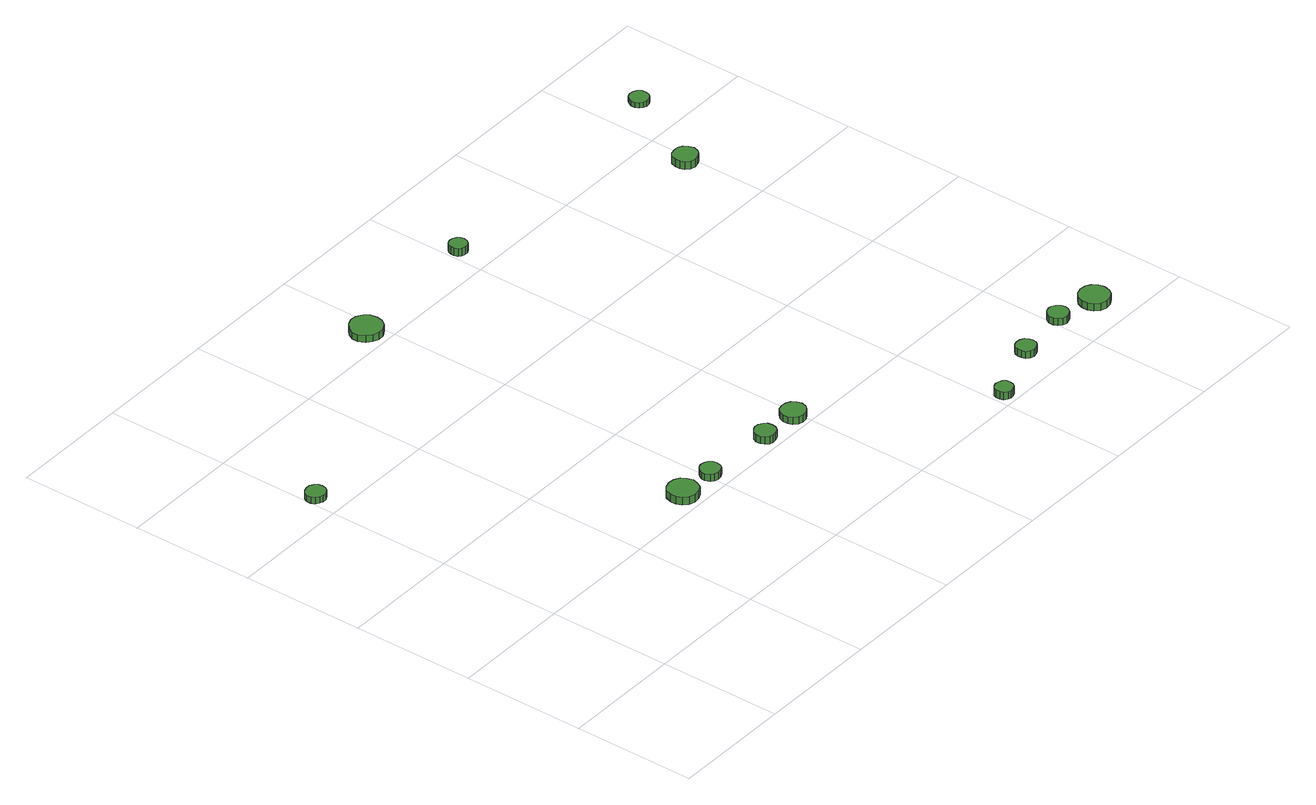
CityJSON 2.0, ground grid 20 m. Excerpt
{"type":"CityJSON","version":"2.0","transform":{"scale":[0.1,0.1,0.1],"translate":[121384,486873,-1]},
"CityObjects":{
"tree1":{"type":"SolitaryVegetationObject","attributes":{"function":"something"},"geometry":[{"type":"MultiSurface","lod":"1","boundaries":[[[0,1,2,3,4,5,6,7,8,9,10,11,12,13,14]],[[15,16,17,18,19,20,21,22,23,24,25,26,27,28,29]],[[0,29,28,1]],[[1,28,27,2]],[[2,27,26,3]],[[3,26,25,4]],[[4,25,24,5]],[[5,24,23,6]],[[6,23,22,7]],[[7,22,21,8]],[[8,21,20,9]],[[9,20,19,10]],[[10,19,18,11]],[[11,18,17,12]],[[12,17,16,13]],[[13,16,15,14]],[[14,15,29,0]]]}]},
"tree2":{"type":"SolitaryVegetationObject","attributes":{"function":"something"},"geometry":[{"type":"MultiSurface","lod":"1","boundaries":[[[30,31,32,33,34,35,36,37,38,39,40,41,42,43,44]],[[45,46,47,48,49,50,51,52,53,54,55,56,57,58,59]],[[30,59,58,31]],[[31,58,57,32]],[[32,57,56,33]],[[33,56,55,34]],[[34,55,54,35]],[[35,54,53,36]],[[36,53,52,37]],[[37,52,51,38]],[[38,51,50,39]],[[39,50,49,40]],[[40,49,48,41]],[[41,48,47,42]],[[42,47,46,43]],[[43,46,45,44]],[[44,45,59,30]]]}]},
"tree3":{"type":"SolitaryVegetationObject","attributes":{"function":"something"},"geometry":[{"type":"MultiSurface","lod":"1","boundaries":[[[60,61,62,63,64,65,66,67,68,69,70,71,72,73,74]],[[75,76,77,78,79,80,81,82,83,84,85,86,87,88,89]],[[60,89,88,61]],[[61,88,87,62]],[[62,87,86,63]],[[63,86,85,64]],[[64,85,84,65]],[[65,84,83,66]],[[66,83,82,67]],[[67,82,81,68]],[[68,81,80,69]],[[69,80,79,70]],[[70,79,78,71]],[[71,78,77,72]],[[72,77,76,73]],[[73,76,75,74]],[[74,75,89,60]]]}]},
"tree4":{"type":"SolitaryVegetationObject","attributes":{"function":"something"},"geometry":[{"type":"MultiSurface","lod":"1","boundaries":[[[90,91,92,93,94,95,96,97,98,99,100,101,102,103,104]],[[105,106,107,108,109,110,111,112,113,114,115,116,117,118,119]],[[90,119,118,91]],[[91,118,117,92]],[[92,117,116,93]],[[93,116,115,94]],[[94,115,114,95]],[[95,114,113,96]],[[96,113,112,97]],[[97,112,111,98]],[[98,111,110,99]],[[99,110,109,100]],[[100,109,108,101]],[[101,108,107,102]],[[102,107,106,103]],[[103,106,105,104]],[[104,105,119,90]]]}]},
"tree5":{"type":"SolitaryVegetationObject","attributes":{"function":"something"},"geometry":[{"type":"MultiSurface","lod":"1","boundaries":[[[120,121,122,123,124,125,126,127,128,129,130,131,132,133,134]],[[135,136,137,138,139,140,141,142,143,144,145,146,147,148,149]],[[120,149,148,121]],[[121,148,147,122]],[[122,147,146,123]],[[123,146,145,124]],[[124,145,144,125]],[[125,144,143,126]],[[126,143,142,127]],[[127,142,141,128]],[[128,141,140,129]],[[129,140,139,130]],[[130,139,138,131]],[[131,138,137,132]],[[132,137,136,133]],[[133,136,135,134]],[[134,135,149,120]]]}]},
"tree6":{"type":"SolitaryVegetationObject","attributes":{"function":"something"},"geometry":[{"type":"MultiSurface","lod":"1","boundaries":[[[150,151,152,153,154,155,156,157,158,159,160,161,162,163,164]],[[165,166,167,168,169,170,171,172,173,174,175,176,177,178,179]],[[150,179,178,151]],[[151,178,177,152]],[[152,177,176,153]],[[153,176,175,154]],[[154,175,174,155]],[[155,174,173,156]],[[156,173,172,157]],[[157,172,171,158]],[[158,171,170,159]],[[159,170,169,160]],[[160,169,168,161]],[[161,168,167,162]],[[162,167,166,163]],[[163,166,165,164]],[[164,165,179,150]]]}]},
"tree7":{"type":"SolitaryVegetationObject","attributes":{"function":"something"},"geometry":[{"type":"MultiSurface","lod":"1","boundaries":[[[180,181,182,183,184,185,186,187,188,189,190,191,192,193,194]],[[195,196,197,198,199,200,201,202,203,204,205,206,207,208,209]],[[180,209,208,181]],[[181,208,207,182]],[[182,207,206,183]],[[183,206,205,184]],[[184,205,204,185]],[[185,204,203,186]],[[186,203,202,187]],[[187,202,201,188]],[[188,201,200,189]],[[189,200,199,190]],[[190,199,198,191]],[[191,198,197,192]],[[192,197,196,193]],[[193,196,195,194]],[[194,195,209,180]]]}]},
"tree8":{"type":"SolitaryVegetationObject","attributes":{"function":"something"},"geometry":[{"type":"MultiSurface","lod":"1","boundaries":[[[210,211,212,213,214,215,216,217,218,219,220,221,222,223,224]],[[225,226,227,228,229,230,231,232,233,234,235,236,237,238,239]],[[210,239,238,211]],[[211,238,237,212]],[[212,237,236,213]],[[213,236,235,214]],[[214,235,234,215]],[[215,234,233,216]],[[216,233,232,217]],[[217,232,231,218]],[[218,231,230,219]],[[219,230,229,220]],[[220,229,228,221]],[[221,228,227,222]],[[222,227,226,223]],[[223,226,225,224]],[[224,225,239,210]]]}]},
"tree9":{"type":"SolitaryVegetationObject","attributes":{"function":"something"},"geometry":[{"type":"MultiSurface","lod":"1","boundaries":[[[240,241,242,243,244,245,246,247,248,249,250,251,252,253,254]],[[255,256,257,258,259,260,261,262,263,264,265,266,267,268,269]],[[240,269,268,241]],[[241,268,267,242]],[[242,267,266,243]],[[243,266,265,244]],[[244,265,264,245]],[[245,264,263,246]],[[246,263,262,247]],[[247,262,261,248]],[[248,261,260,249]],[[249,260,259,250]],[[250,259,258,251]],[[251,258,257,252]],[[252,257,256,253]],[[253,256,255,254]],[[254,255,269,240]]]}]},
"tree10":{"type":"SolitaryVegetationObject","attributes":{"function":"something"},"geometry":[{"type":"MultiSurface","lod":"1","boundaries":[[[270,271,272,273,274,275,276,277,278,279,280,281,282,283,284]],[[285,286,287,288,289,290,291,292,293,294,295,296,297,298,299]],[[270,299,298,271]],[[271,298,297,272]],[[272,297,296,273]],[[273,296,295,274]],[[274,295,294,275]],[[275,294,293,276]],[[276,293,292,277]],[[277,292,291,278]],[[278,291,290,279]],[[279,290,289,280]],[[280,289,288,281]],[[281,288,287,282]],[[282,287,286,283]],[[283,286,285,284]],[[284,285,299,270]]]}]},
"tree11":{"type":"SolitaryVegetationObject","attributes":{"function":"something"},"geometry":[{"type":"MultiSurface","lod":"1","boundaries":[[[300,301,302,303,304,305,306,307,308,309,310,311,312,313,314]],[[315,316,317,318,319,320,321,322,323,324,325,326,327,328,329]],[[300,329,328,301]],[[301,328,327,302]],[[302,327,326,303]],[[303,326,325,304]],[[304,325,324,305]],[[305,324,323,306]],[[306,323,322,307]],[[307,322,321,308]],[[308,321,320,309]],[[309,320,319,310]],[[310,319,318,311]],[[311,318,317,312]],[[312,317,316,313]],[[313,316,315,314]],[[314,315,329,300]]]}]},
"tree12":{"type":"SolitaryVegetationObject","attributes":{"function":"something"},"geometry":[{"type":"MultiSurface","lod":"1","boundaries":[[[330,331,332,333,334,335,336,337,338,339,340,341,342,343,344]],[[345,346,347,348,349,350,351,352,353,354,355,356,357,358,359]],[[330,359,358,331]],[[331,358,357,332]],[[332,357,356,333]],[[333,356,355,334]],[[334,355,354,335]],[[335,354,353,336]],[[336,353,352,337]],[[337,352,351,338]],[[338,351,350,339]],[[339,350,349,340]],[[340,349,348,341]],[[341,348,347,342]],[[342,347,346,343]],[[343,346,345,344]],[[344,345,359,330]]]}]},
"tree13":{"type":"SolitaryVegetationObject","attributes":{"function":"something"},"geometry":[{"type":"MultiSurface","lod":"1","boundaries":[[[360,361,362,363,364,365,366,367,368,369,370,371,372,373,374]],[[375,376,377,378,379,380,381,382,383,384,385,386,387,388,389]],[[360,389,388,361]],[[361,388,387,362]],[[362,387,386,363]],[[363,386,385,364]],[[364,385,384,365]],[[365,384,383,366]],[[366,383,382,367]],[[367,382,381,368]],[[368,381,380,369]],[[369,380,379,370]],[[370,379,378,371]],[[371,378,377,372]],[[372,377,376,373]],[[373,376,375,374]],[[374,375,389,360]]]}]}
},
"vertices":[
[33,645,17],[32,651,17],[28,656,17],[22,660,17],[15,660,17],[9,658,17],[4,654,17],[1,648,17],[1,641,17],[4,635,17],[9,631,17],[15,629,17],[22,629,17],[28,633,17],[32,638,17],[32,638,6],[28,633,6],[22,629,6],[15,629,6],[9,631,6],[4,635,6],[1,641,6],[1,648,6],[4,654,6],[9,658,6],[15,660,6],[22,660,6],[28,656,6],[32,651,6],[33,645,6],
[359,226,27],[356,236,27],[351,244,27],[342,249,27],[332,250,27],[322,247,27],[315,241,27],[311,231,27],[311,221,27],[315,212,27],[322,205,27],[332,202,27],[342,203,27],[351,208,27],[356,216,27],[356,216,14],[351,208,14],[342,203,14],[332,202,14],[322,205,14],[315,212,14],[311,221,14],[311,231,14],[315,241,14],[322,247,14],[332,250,14],[342,249,14],[351,244,14],[356,236,14],[359,226,14],
[415,227,25],[414,234,25],[410,239,25],[404,242,25],[397,243,25],[391,241,25],[386,236,25],[383,230,25],[383,224,25],[386,217,25],[391,213,25],[397,211,25],[404,212,25],[410,215,25],[414,220,25],[414,220,13],[410,215,13],[404,212,13],[397,211,13],[391,213,13],[386,217,13],[383,224,13],[383,230,13],[386,236,13],[391,241,13],[397,243,13],[404,242,13],[410,239,13],[414,234,13],[415,227,13],
[537,222,25],[536,229,25],[532,234,25],[525,238,25],[518,239,25],[512,236,25],[507,232,25],[504,225,25],[504,218,25],[507,212,25],[512,207,25],[518,205,25],[525,206,25],[532,209,25],[536,215,25],[536,215,12],[532,209,12],[525,206,12],[518,205,12],[512,207,12],[507,212,12],[504,218,12],[504,225,12],[507,232,12],[512,236,12],[518,239,12],[525,238,12],[532,234,12],[536,229,12],[537,222,12],
[396,828,27],[394,839,27],[388,847,27],[378,853,27],[368,854,27],[358,850,27],[350,843,27],[345,833,27],[345,823,27],[350,813,27],[358,806,27],[368,802,27],[378,803,27],[388,809,27],[394,817,27],[394,817,15],[388,809,15],[378,803,15],[368,802,15],[358,806,15],[350,813,15],[345,823,15],[345,833,15],[350,843,15],[358,850,15],[368,854,15],[378,853,15],[388,847,15],[394,839,15],[396,828,15],
[607,222,23],[605,230,23],[600,237,23],[593,241,23],[585,242,23],[577,240,23],[571,234,23],[568,226,23],[568,218,23],[571,211,23],[577,205,23],[585,203,23],[593,204,23],[600,208,23],[605,214,23],[605,214,11],[600,208,11],[593,204,11],[585,203,11],[577,205,11],[571,211,11],[568,218,11],[568,226,11],[571,234,11],[577,240,11],[585,242,11],[593,241,11],[600,237,11],[605,230,11],[607,222,11],
[834,22,20],[833,28,20],[830,32,20],[824,35,20],[818,36,20],[813,34,20],[808,30,20],[806,25,20],[806,19,20],[808,13,20],[813,9,20],[818,7,20],[824,8,20],[830,11,20],[833,16,20],[833,16,7],[830,11,7],[824,8,7],[818,7,7],[813,9,7],[808,13,7],[806,19,7],[806,25,7],[808,30,7],[813,34,7],[818,36,7],[824,35,7],[830,32,7],[833,28,7],[834,22,7],
[629,851,23],[627,857,23],[624,861,23],[619,864,23],[613,865,23],[607,863,23],[603,859,23],[601,854,23],[601,848,23],[603,842,23],[607,839,23],[613,837,23],[619,837,23],[624,840,23],[627,845,23],[627,845,10],[624,840,10],[619,837,10],[613,837,10],[607,839,10],[603,842,10],[601,848,10],[601,854,10],[603,859,10],[607,863,10],[613,865,10],[619,864,10],[624,861,10],[627,857,10],[629,851,10],
[936,60,19],[935,66,19],[931,72,19],[925,75,19],[919,76,19],[912,74,19],[907,69,19],[905,63,19],[905,57,19],[907,50,19],[912,46,19],[919,44,19],[925,45,19],[931,48,19],[935,53,19],[935,53,7],[931,48,7],[925,45,7],[919,44,7],[912,46,7],[907,50,7],[905,57,7],[905,63,7],[907,69,7],[912,74,7],[919,76,7],[925,75,7],[931,72,7],[935,66,7],[936,60,7],
[1029,74,19],[1028,80,19],[1023,86,19],[1017,90,19],[1011,90,19],[1004,88,19],[999,83,19],[996,77,19],[996,70,19],[999,64,19],[1004,59,19],[1011,57,19],[1017,58,19],[1023,61,19],[1028,67,19],[1028,67,7],[1023,61,7],[1017,58,7],[1011,57,7],[1004,59,7],[999,64,7],[996,70,7],[996,77,7],[999,83,7],[1004,88,7],[1011,90,7],[1017,90,7],[1023,86,7],[1028,80,7],[1029,74,7],
[1102,59,19],[1100,69,19],[1094,77,19],[1086,82,19],[1076,83,19],[1066,80,19],[1059,73,19],[1055,64,19],[1055,54,19],[1059,45,19],[1066,38,19],[1076,35,19],[1086,36,19],[1094,41,19],[1100,49,19],[1100,49,7],[1094,41,7],[1086,36,7],[1076,35,7],[1066,38,7],[1059,45,7],[1055,54,7],[1055,64,7],[1059,73,7],[1066,80,7],[1076,83,7],[1086,82,7],[1094,77,7],[1100,69,7],[1102,59,7],
[1006,728,23],[1004,736,23],[999,743,23],[992,747,23],[984,747,23],[976,745,23],[970,740,23],[967,732,23],[967,724,23],[970,717,23],[976,711,23],[984,709,23],[992,710,23],[999,714,23],[1004,720,23],[1004,720,10],[999,714,10],[992,710,10],[984,709,10],[976,711,10],[970,717,10],[967,724,10],[967,732,10],[970,740,10],[976,745,10],[984,747,10],[992,747,10],[999,743,10],[1004,736,10],[1006,728,10],
[1079,872,16],[1078,879,16],[1074,884,16],[1069,887,16],[1062,888,16],[1056,886,16],[1052,881,16],[1049,875,16],[1049,869,16],[1052,863,16],[1056,859,16],[1062,857,16],[1069,858,16],[1074,861,16],[1078,866,16],[1078,866,7],[1074,861,7],[1069,858,7],[1062,857,7],[1056,859,7],[1052,863,7],[1049,869,7],[1049,875,7],[1052,881,7],[1056,886,7],[1062,888,7],[1069,887,7],[1074,884,7],[1078,879,7],[1079,872,7]
]}
